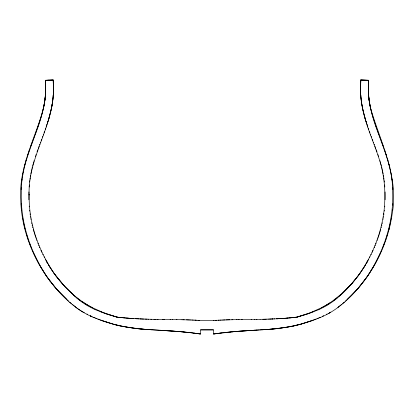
<?xml version="1.0" encoding="UTF-8"?>
<svg xmlns="http://www.w3.org/2000/svg" width="414" height="414" viewBox="0 0 414 414"><rect width="100%" height="100%" fill="white"/><g stroke="black" fill="none" stroke-linecap="round" stroke-linejoin="round"><path stroke-width="0.62" d="M53.137 80.011L45.312 80.373L53.277 80.037L53.39 84.906A79.25 79.25 0 0 1 53.473 87.282A86.086 86.086 0 0 1 53.447 91.458A89.59 89.59 0 0 1 53.339 93.942A92.327 92.327 0 0 1 53.095 97.212A97.14 97.14 0 0 1 52.744 100.447L52.526 102.056A102.641 102.641 0 0 1 52.159 104.442A110.641 110.641 0 0 1 51.74 106.812C45.938 136.899 27.733 164.161 29.13 195.662C28.814 222.898 38.228 249.663 53.308 272.127M368.356 89.041L368.362 88.467A70.442 70.442 0 0 1 368.398 86.935A69.655 69.655 0 0 1 368.517 84.616L368.688 80.373M29.135 194.953L29.14 194.238M360.77 80.042L360.61 84.906A79.25 79.25 0 0 0 360.547 86.464A86.629 86.629 0 0 0 360.516 89.797L360.522 90.061A82.743 82.743 0 0 0 360.775 95.903L361.008 98.372A92.017 92.017 0 0 0 361.412 101.616L361.432 101.746M360.723 80.037L368.558 80.264L368.439 85.129A77.899 77.899 0 0 0 368.388 91.23L368.444 92.741A84.865 84.865 0 0 0 368.584 94.992L368.641 95.743A89.315 89.315 0 0 0 369.034 99.469L369.133 100.209M385.118 199.76L385.087 191.951M45.628 90.676L45.556 92.741A84.865 84.865 0 0 1 45.416 94.992L45.359 95.743A89.315 89.315 0 0 1 44.966 99.469L44.867 100.209M28.913 191.951L28.882 199.76M368.61 80.87L368.439 85.646A73.475 73.475 0 0 0 368.367 87.949L368.377 90.992A78.665 78.665 0 0 0 368.465 93.264L368.507 94.014A83.933 83.933 0 0 0 369.102 99.986A94.656 94.656 0 0 0 369.805 104.411M360.811 81.222L360.687 84.254A72.3 72.3 0 0 0 360.599 85.833A77.956 77.956 0 0 0 360.527 88.399L360.516 89.212A81.713 81.713 0 0 0 360.615 93.414A84.425 84.425 0 0 0 360.775 95.903M21.176 189.426L21.311 187.169M392.798 203.729L392.71 205.23M29.177 186.993L29.353 184.877M384.735 206.84L384.787 206.131M53.189 81.222L53.313 84.254A72.336 72.336 0 0 1 53.432 86.661A77.956 77.956 0 0 1 53.473 88.399L53.484 89.212A81.713 81.713 0 0 1 53.385 93.414A84.425 84.425 0 0 1 53.225 95.903L52.992 98.372A92.022 92.022 0 0 1 52.588 101.616L52.568 101.746M21.549 184.168L21.694 182.672M392.265 210.467L392.343 209.722M384.316 211.062L384.394 210.359M29.642 182.062L29.808 180.654M21.942 180.426L22.128 178.931M297.759 316.922L296.755 317.186L308.689 313.595L318.511 309.755A94.62 94.62 0 0 0 320.389 308.891L325.813 306.06A75.446 75.446 0 0 0 329.849 303.571L331.542 302.422A83.752 83.752 0 0 0 333.762 300.818A92.244 92.244 0 0 0 338.098 297.366C363.456 275.496 380.021 243.732 384.063 210.545C385.874 193.949 384.715 176.928 379.798 160.927C374.147 142.83 365.697 125.571 362.266 106.812A110.641 110.641 0 0 1 361.717 103.65A102.625 102.625 0 0 1 361.474 102.056L361.262 100.447A97.145 97.145 0 0 1 360.832 96.4A92.327 92.327 0 0 1 360.615 93.114A89.59 89.59 0 0 1 360.532 90.63A86.086 86.086 0 0 1 360.547 86.464M383.628 214.048L383.726 213.35M29.994 179.257L30.196 177.854M383.861 214.555L383.959 213.862M22.335 177.446L22.558 175.955M44.805 100.685L43.791 106.388A105.715 105.715 0 0 1 43.31 108.572C35.464 138.359 18.956 166.5 20.71 198.265C20.995 227.245 31.599 255.723 48.573 279.015M30.408 176.462L30.641 175.07M383.426 217.34L383.54 216.646M22.796 174.47L22.92 173.73M391.028 219.379L391.152 218.639M383.059 219.415L383.183 218.727M23.189 172.255L23.329 171.515M30.895 173.683L31.159 172.302M390.619 221.588L390.759 220.853M23.619 170.045L23.769 169.31M31.298 171.613L31.588 170.237M390.179 223.793L390.33 223.058M382.21 223.539L382.365 222.856M389.859 225.252L390.019 224.523M24.09 167.841L24.255 167.111M31.738 169.549L31.894 168.865M50.762 111.304L51.445 108.183A110.755 110.755 0 0 0 51.755 106.61A102.486 102.486 0 0 0 52.666 101.032A90.221 90.221 0 0 0 53.463 91.183L53.468 87.851A79.11 79.11 0 0 0 53.39 85.356L53.204 80.005L45.374 80.3L49.152 80.156M24.426 166.381L24.597 165.652M32.049 168.182L32.214 167.499M381.418 225.77L381.584 225.087M381.734 225.589L381.894 224.905M389.346 227.441L389.522 226.712M50.575 112.075L49.592 115.91M24.778 164.927L24.959 164.203M388.984 228.89L389.17 228.166M337.845 307.55A100.11 100.11 0 0 0 343.154 303.353C369.35 280.651 387.235 248.359 392.156 214.007C399.065 176.814 380.766 143.058 370.69 108.572A105.529 105.529 0 0 1 370.209 106.388L369.195 100.685M32.551 166.138L32.727 165.46M381.216 227.628L381.392 226.95M49.985 114.197L50.948 110.336A113.379 113.379 0 0 0 51.46 107.987A105.824 105.824 0 0 0 52.071 104.825L52.211 104.028A97.031 97.031 0 0 0 52.588 101.616M389.103 229.444L389.295 228.719M42.223 113.136L43.77 106.605A102.926 102.926 0 0 0 44.06 105.146M25.145 163.478L25.337 162.754M32.908 164.782L33.094 164.104M42.031 113.855L41.426 116.013M49.571 115.723L49.783 114.963M380.352 229.832L380.544 229.159M388.208 231.783L388.41 231.064M49.385 116.67L48.288 120.438M33.28 163.427L33.669 162.071M48.774 119.123L48.992 118.368M380.471 230.334L380.663 229.661M49.359 116.484L48.702 118.751M25.937 160.591L26.149 159.871M41.219 116.727L40.122 120.303M380.073 231.69L380.275 231.012M33.87 161.393L34.072 160.71M387.364 234.655L387.582 233.941M48.241 120.251L48.474 119.501M379.659 233.035L379.871 232.363M48.06 121.188L47.113 124.159M386.914 236.089L387.142 235.375M48.008 121.002L47.532 122.487M27.241 156.295L27.469 155.581M379.229 234.386L379.447 233.713M39.894 121.012L39.195 123.144M386.453 237.512L386.686 236.803M27.702 154.872L27.935 154.163M35.371 156.627L35.599 155.943M46.627 125.633L46.87 124.899M378.789 235.732L379.012 235.059M28.173 153.449L28.411 152.74M46.549 125.442L46.798 124.707M38.952 123.858L37.726 127.398M35.832 155.26L36.065 154.577M46.13 127.103L46.378 126.368M378.329 237.072L378.562 236.399M385.734 239.644L385.977 238.935M28.897 151.327L29.14 150.618M45.369 129.292L45.623 128.563M29.394 149.915L29.642 149.206M45.271 129.09L45.53 128.366M377.858 238.412L378.096 237.745M385.232 241.057L385.486 240.353M37.219 128.811L37.472 128.102M37.022 151.84L37.27 151.151M44.593 131.466L44.07 132.904M36.711 130.224L36.965 129.515M37.519 150.463L37.767 149.775M30.921 145.687L31.179 144.983M35.93 132.335L36.194 131.631M38.274 148.398L38.528 147.705M43.279 135.057L43.548 134.343M377.123 240.415L377.371 239.747M31.443 144.279L31.966 142.871M35.143 134.446L35.407 133.743M38.787 147.011L39.045 146.318M42.482 137.194L42.751 136.485M32.23 142.173L32.494 141.469M34.088 137.257L34.616 135.854M39.568 144.931L39.827 144.232M41.685 139.321L41.152 140.729M33.027 140.067L33.291 139.363M40.355 142.835L40.619 142.137M383.923 244.57L384.192 243.872M383.654 245.269L383.1 246.666M375.829 243.748L376.093 243.08M382.536 248.053L382.821 247.36M375.017 245.735L375.291 245.072M374.178 247.717L374.458 247.054M381.071 251.51L381.372 250.822M373.019 250.335L372.124 252.281M380.161 253.565L375.524 262.978M370.887 254.853L371.198 254.212M369.604 257.394L369.93 256.763M368.615 259.278L367.937 260.525M375.167 263.635L374.447 264.95M367.006 261.958L367.353 261.337M367.596 261.146L365.112 265.431M367.844 260.96L367.146 262.191M374.08 265.602L368.61 274.544M366.431 263.423L366.788 262.807M365.345 265.245L365.707 264.639M364.75 266.036L364.004 267.237M364.972 265.85L363.849 267.651M363.627 267.832L360.496 272.531M363.078 268.841L363.466 268.246M362.302 270.021L362.69 269.431M367.57 275.952C384.306 250.868 394.112 220.693 392.596 190.378C392.684 158.49 373.438 131.15 369.122 100.152A90.18 90.18 0 0 1 368.708 96.488A84.472 84.472 0 0 1 368.481 93.492A81.056 81.056 0 0 1 368.388 91.23L368.372 90.676M361.908 270.611L361.106 271.775M368.398 274.994L358.669 287.689M367.353 276.402L366.059 278.239M360.092 273.111L358.436 275.403M359.885 273.514L360.299 272.935M359.471 274.084L358.638 275.227M365.821 278.684L357.686 288.827M358.017 275.967L351.786 283.673M358.214 275.791L351.315 284.206M358.84 287.513L357.194 289.391M351.972 283.466L341.897 293.8M357.851 288.646L351.527 295.43L345.488 301.097M351.507 283.994L342.036 293.485L332.157 301.309A96.772 96.772 0 0 1 330.434 302.484L329.854 302.867A97.859 97.859 0 0 1 328.1 303.99A94.894 94.894 0 0 1 325.73 305.423L325.135 305.77A94.832 94.832 0 0 1 323.929 306.448A93 93 0 0 1 321.487 307.757L309.962 312.87L296.755 317.134M357.354 289.21L348.371 298.318M347.253 299.332L347.812 298.825M340.851 294.737L339.263 296.119M344.35 302.085L342.616 303.529M337.653 297.464L337.11 297.904A98.056 98.056 0 0 1 336.566 298.339M334.921 299.622L335.469 299.198A98.056 98.056 0 0 0 336.018 298.773M339.666 305.858L340.261 305.403M328.411 313.589A78.903 78.903 0 0 0 329.715 312.855A78.908 78.908 0 0 1 328.411 313.589L327.753 313.947A89.191 89.191 0 0 1 324.426 315.644L323.748 315.97A102.449 102.449 0 0 1 321.709 316.907L311.235 321.005L299.912 324.395M318.438 309.527L319.07 309.237M320.353 317.264L318.977 317.864M315.892 310.66L316.534 310.386M317.595 318.449L318.288 318.159M312.642 311.99L313.3 311.732M316.203 319.013L314.806 319.561M311.985 312.249L310.66 312.751M312.042 320.462L312.746 320.193M314.107 319.831L301.283 324.048M310.635 320.979L311.338 320.721M309.998 312.994L305.967 314.407M309.222 321.481L307.09 322.211M305.289 314.635L297.79 316.881M306.376 322.444L304.947 322.904M304.233 323.132L302.075 323.779M300.636 324.198L301.356 323.991M300.559 324.25L294.1 325.865M301.211 324.11L285.939 327.448L268.132 329.42M299.767 324.498L293.366 326.03M292.636 326.191L293.956 325.916M293.226 326.077L291.171 326.496M292.491 326.232L277.841 328.55M291.026 326.532L277.095 328.633M235.188 331.557L213.489 333.974L213.489 329.87L200.536 329.849L200.511 333.994L185.488 332.116M221.055 332.954L213.489 333.994L221.79 332.897M221.806 332.84L224.781 332.499M295.182 317.315L296.75 317.16L289.422 317.895M296.233 317.217L294.659 317.372M294.137 317.45L294.659 317.393L293.614 317.507M224.771 332.525L225.526 332.416M276.35 328.711L277.716 328.535M293.086 317.564L293.614 317.533M226.251 332.395L230.733 331.93M226.996 332.318L231.478 331.862M275.605 328.788L276.971 328.612M293.086 317.59L286.281 318.159M274.86 328.861L276.226 328.69M291.518 317.745L289.945 317.89M274.109 328.928L275.486 328.763M273.364 329.001L274.741 328.835M231.462 331.883L232.953 331.749M289.422 317.916L287.326 318.076M272.619 329.063L273.996 328.902M232.223 331.795L238.169 331.319M273.25 328.97L270.378 329.249M232.989 331.707L234.459 331.598M287.849 318.071L284.708 318.283M272.505 329.032L268.883 329.368M234.479 331.583L236.699 331.417L235.975 331.464M286.281 318.195L286.804 318.154M285.758 318.237L278.425 318.682M270.264 329.213L265.891 329.575L267.278 329.43M238.216 331.293L255.376 330.186M268.081 329.399L268.826 329.347M284.185 318.35L283.14 318.407M268.029 329.378L266.585 329.503M264.396 329.673L265.788 329.528M265.141 329.627L266.533 329.477M281.044 318.532L282.089 318.495M281.567 318.511L282.089 318.475M250.108 330.486L237.47 331.35L248.685 330.605M265.043 329.575L262.9 329.767M263.646 329.72L265.089 329.601M249.394 330.543L259.066 329.942M262.15 329.813L263.547 329.673M281.044 318.557L278.948 318.682M253.135 330.315L250.144 330.496M259.816 329.896L262.052 329.761M262.849 329.741L253.922 330.294M190.559 319.975L200.511 320.436L213.489 320.436L227.628 319.846M213.5 320.436L214.012 320.405M256.168 330.165L256.913 330.124M267.951 319.122L278.425 318.708M215.585 320.317L216.631 320.265M277.38 318.739L277.903 318.723M276.329 318.79L277.38 318.764L276.852 318.775M218.204 320.188L219.249 320.141M274.234 318.915L274.761 318.889M220.3 320.094L220.822 320.074M272.666 318.966L272.143 318.987L273.188 318.956M221.868 320.027L222.39 320.012M271.092 319.028L271.615 319.018M223.441 319.97L223.964 319.955M270.047 319.054L270.57 319.039M224.486 319.934L225.009 319.918M269.524 319.08L270.047 319.075M226.06 319.887L226.582 319.872M268.474 319.127L264.81 319.215M227.105 319.856L232.865 319.727M265.855 319.184L266.383 319.173M228.15 319.825L228.678 319.815M229.201 319.799L229.723 319.789M263.765 319.241L265.333 319.22M262.714 319.266L263.237 319.272M263.237 319.251L264.287 319.246M231.819 319.737L232.342 319.727M262.714 319.282L260.096 319.318M232.865 319.717L239.152 319.613M260.096 319.334L256.432 319.385M254.336 319.417L256.954 319.391M236.534 319.66L237.056 319.649M241.243 319.582L242.293 319.572M251.194 319.458L254.858 319.422M238.624 319.629L251.717 319.463M200.536 329.891L213.464 329.87M163.328 319.479L170.661 319.556M162.283 319.458L164.379 319.479M170.138 319.546L172.757 319.582M162.805 319.473L157.568 319.401M172.234 319.587L181.135 319.717M176.421 319.639L176.944 319.639M158.091 319.391L155.473 319.365M156 319.36L153.904 319.334M181.135 319.727L186.372 319.841M154.427 319.329L151.286 319.282M182.703 319.758L183.231 319.768M183.754 319.784L184.277 319.789M150.763 319.272L151.809 319.277M150.763 319.251L148.667 319.22M148.145 319.204L148.667 319.199M186.372 319.846L191.082 319.991M186.895 319.862L187.418 319.872M148.145 319.184L142.385 319.018L142.908 319.018M187.94 319.893L188.468 319.903M146.049 319.142L147.094 319.158M188.991 319.924L189.514 319.944M144.998 319.101L145.526 319.106M143.43 319.039L143.953 319.054M368.579 80.295L360.796 80.005L360.61 85.356A79.11 79.11 0 0 0 360.532 87.851L360.542 91.183A90.221 90.221 0 0 0 361.231 100.224A102.486 102.486 0 0 0 362.095 105.824A110.755 110.755 0 0 0 362.555 108.183L363.238 111.304M135.575 318.708L142.385 318.997M192.132 320.027L192.655 320.048M140.812 318.956L141.857 318.977M193.7 320.094L194.228 320.115M140.289 318.915L140.812 318.935M360.863 80.011L368.688 80.373M195.796 320.188L195.273 320.162L196.319 320.208M139.239 318.868L138.193 318.816M137.671 318.79L128.242 318.237M197.892 320.291L199.465 320.374M136.097 318.713L136.62 318.739M134.001 318.594L131.911 318.495M151.948 329.761L163.111 330.45M151.151 329.741L179.521 331.583M151.85 329.813L148.962 329.575M160.161 330.253L175.784 331.293M151.1 329.767L148.911 329.601M132.433 318.511L132.956 318.542M163.147 330.439L164.637 330.532M165.352 330.589L172.793 331.081M148.212 329.528L149.604 329.673M131.911 318.464L120.914 317.585M148.859 329.627L146.722 329.43M146.67 329.451L148.108 329.575M145.971 329.378L147.363 329.528M129.815 318.319L130.338 318.356M172.824 331.086L173.569 331.138M146.613 329.477L144.481 329.27M145.919 329.399L143.736 329.213M145.868 329.42L142.245 329.094M173.595 331.148L176.53 331.35L175.81 331.303M128.77 318.242L126.151 318.071M144.429 329.29L128.061 327.448L113.508 324.307M127.196 318.133L127.719 318.175M178.025 331.464L177.28 331.407L178.776 331.521M143.622 329.249L141.495 329.032M178.072 331.495L187.004 332.318M126.151 318.035L124.578 317.916M180.266 331.645L181.011 331.707M178.817 331.557L181.762 331.769M140.75 328.97L142.131 329.13M140.004 328.902L141.381 329.063M124.578 317.895L117.25 317.186L121.437 317.595M181.047 331.749L185.519 332.168M182.522 331.862L184.758 332.069M139.259 328.835L140.636 329.001M123.005 317.75L123.532 317.802M138.514 328.763L139.891 328.928M121.959 317.647L122.482 317.698M137.774 328.69L139.14 328.861M137.029 328.612L138.395 328.788M187.728 332.339L189.229 332.525M137.65 328.711L135.538 328.452M120.386 317.507L118.295 317.279M188.473 332.416L192.194 332.84M136.905 328.633L121.509 326.232M117.25 317.16L117.767 317.217M135.414 328.468L120.044 325.916M192.21 332.897L200.511 333.974L193.69 333.047M121.364 326.191L114.233 324.498M119.9 325.865L112.789 324.11M53.908 273.111L64.765 286.55L75.902 297.366A92.244 92.244 0 0 0 80.787 301.226A83.752 83.752 0 0 0 82.458 302.422L84.151 303.571A75.446 75.446 0 0 0 88.182 306.06L93.611 308.891A94.62 94.62 0 0 0 95.489 309.755L105.989 313.822L117.245 317.134L116.241 316.922M117.245 317.155L114.869 316.555M115.522 316.694L116.205 316.881M114.088 324.395L102.765 321.005L92.291 316.907A102.408 102.408 0 0 1 90.252 315.97L89.574 315.644A89.181 89.181 0 0 1 86.247 313.947L85.589 313.589A78.903 78.903 0 0 1 83.638 312.482A83.281 83.281 0 0 1 79.835 310.107A90.2 90.2 0 0 1 75.55 307.095A100.069 100.069 0 0 1 70.846 303.353C61.789 295.689 53.98 286.638 47.077 277.018M114.838 316.503L108.711 314.635M115.49 316.653L103.376 312.617L92.513 307.757A93 93 0 0 1 90.676 306.784A94.853 94.853 0 0 1 89.465 306.112A88.192 88.192 0 0 1 88.27 305.423A94.894 94.894 0 0 1 85.9 303.99A97.859 97.859 0 0 1 84.145 302.867L83.566 302.484A96.778 96.778 0 0 1 81.843 301.309L79.017 299.265M113.364 324.198L99.893 319.831M111.925 323.779L109.767 323.132M109.053 322.904L107.624 322.444M108.033 314.407L104.002 312.994M106.91 322.211L104.778 321.481M102.662 320.721L103.365 320.979M103.34 312.751L102.015 312.249M101.254 320.193L101.958 320.462M99.194 319.561L97.797 319.013M100.7 311.732L101.358 311.99M95.712 318.159L96.405 318.449M97.466 310.386L98.108 310.66M95.023 317.864L93.647 317.264M94.93 309.237L95.562 309.527M79.017 299.265C70.183 292.626 62.416 284.62 55.786 275.791M79.079 299.622L78.531 299.198A98.056 98.056 0 0 1 77.982 298.773M73.739 305.403L74.334 305.858M76.347 297.464L76.89 297.904A98.056 98.056 0 0 0 77.434 298.339M71.384 303.529L69.65 302.085M74.737 296.119L73.149 294.737M68.512 301.097L58.317 291.068L48.816 279.455M66.188 298.825L66.747 299.332M72.103 293.8L63.627 285.262L55.983 275.967M65.629 298.318L55.16 287.518L46.021 275.615M49.97 281.096L50.425 281.691M55.362 275.227L54.529 274.084M55.145 274.834L55.564 275.403M54.933 274.435L52.092 270.611M53.701 272.935L54.115 273.514M52.49 271.196L52.894 271.775M46.849 276.568C30.139 251.779 20.182 221.956 21.352 191.884C20.809 159.431 40.432 131.621 44.878 100.152A90.185 90.185 0 0 0 45.359 95.743A84.466 84.466 0 0 0 45.556 92.741A81.123 81.123 0 0 0 45.612 91.23A77.894 77.894 0 0 0 45.561 85.129L45.442 80.264M52.304 270.787L50.373 267.832M45.804 275.165L39.92 265.607M51.31 269.431L51.698 270.021M50.534 268.246L50.922 268.841M50.151 267.651L49.028 265.85M49.996 267.237L49.25 266.036M48.293 264.639L48.655 265.245M48.888 265.431L46.404 261.146M47.212 262.807L47.569 263.423M46.854 262.191L46.156 260.96M46.994 261.958L47.341 262.574M39.553 264.95L38.833 263.635M46.063 260.525L45.385 259.278M38.476 262.978L33.839 253.565M44.07 256.763L44.396 257.394M42.802 254.212L43.113 254.853M41.876 252.281L40.981 250.335M32.628 250.822L32.929 251.51M39.542 247.054L39.822 247.717M38.709 245.072L38.983 245.735M31.179 247.36L31.464 248.053M37.907 243.08L38.171 243.748M30.9 246.666L30.346 245.269M29.808 243.872L30.077 244.57M379.384 135.854L379.912 137.257M380.709 139.363L380.973 140.067M372.315 139.321L372.848 140.729M373.381 142.137L373.645 142.835M381.506 141.469L381.77 142.173M374.173 144.232L374.432 144.931M378.593 133.743L378.857 134.446M382.034 142.871L382.557 144.279M371.249 136.485L371.518 137.194M374.955 146.318L375.213 147.011M36.629 239.747L36.877 240.415M382.821 144.983L383.079 145.687M377.806 131.631L378.07 132.335M370.458 134.343L370.721 135.057M375.472 147.705L375.726 148.398M377.035 129.515L377.289 130.224M369.93 132.904L369.407 131.466M376.233 149.775L376.481 150.463M376.528 128.102L376.781 128.811M376.73 151.151L376.978 151.84M368.47 128.366L368.729 129.09M384.358 149.206L384.606 149.915M35.904 237.745L36.142 238.412M28.514 240.353L28.768 241.057M376.274 127.398L375.048 123.858M368.377 128.563L368.631 129.292M384.86 150.618L385.103 151.327M35.438 236.399L35.671 237.072M28.023 238.935L28.266 239.644M377.935 154.577L378.168 155.26M367.622 126.368L367.87 127.103M385.589 152.74L385.827 153.449M367.202 124.707L367.451 125.442M378.401 155.943L378.629 156.627M27.246 237.346L27.484 238.06M374.805 123.144L374.106 121.012M367.13 124.899L367.373 125.633M34.988 235.059L35.211 235.732M386.065 154.158L386.298 154.872M27.314 236.803L27.547 237.512M366.887 124.159L365.94 121.188M386.531 155.581L386.759 156.295M366.468 122.487L365.992 121.002M34.553 233.713L34.771 234.386M373.878 120.303L372.781 116.727M26.858 235.375L27.086 236.089M34.129 232.363L34.341 233.035M365.526 119.501L365.759 120.251M26.424 233.941L26.636 234.655M379.928 160.71L380.13 161.393M365.712 120.438L364.615 116.67M365.298 118.751L364.641 116.484M33.725 231.012L33.927 231.69M387.851 159.871L388.063 160.591M380.331 162.071L380.72 163.427M372.574 116.013L371.969 113.855M365.008 118.368L365.226 119.123M33.337 229.661L33.529 230.334M33.456 229.159L33.648 229.832M25.59 231.064L25.792 231.783M364.216 114.963L364.429 115.723M380.906 164.104L381.092 164.782M364.408 115.91L363.425 112.075M388.663 162.754L388.855 163.473M371.777 113.136L370.23 106.605A102.926 102.926 0 0 1 369.94 105.146M364.015 114.197L363.052 110.336A113.379 113.379 0 0 1 362.379 107.2A105.824 105.824 0 0 1 361.929 104.825L361.789 104.028A97.031 97.031 0 0 1 361.303 100.809M32.608 226.944L32.784 227.628M381.273 165.46L381.449 166.138M389.041 164.203L389.222 164.927M24.83 228.166L25.016 228.89M32.106 224.905L32.266 225.589M24.478 226.712L24.654 227.441M389.403 165.652L389.574 166.381M381.786 167.499L381.951 168.182M389.745 167.111L389.91 167.841M382.106 168.865L382.262 169.549M31.635 222.856L31.79 223.539M23.981 224.523L24.141 225.252M382.412 170.237L382.702 171.613M23.67 223.058L23.821 223.793M390.231 169.31L390.381 170.045M382.841 172.302L383.105 173.683M23.241 220.853L23.381 221.588M390.671 171.515L390.811 172.255M30.817 218.727L30.941 219.415M391.08 173.73L391.204 174.47M383.359 175.07L383.592 176.462M22.848 218.639L22.972 219.379M30.46 216.646L30.574 217.34M391.442 175.955L391.665 177.44M383.804 177.854L384.006 179.257M30.041 213.862L30.139 214.555M391.872 178.931L392.058 180.426M384.192 180.654L384.358 182.062M29.606 210.359L29.684 211.062M21.657 209.722L21.735 210.467M392.306 182.667L392.451 184.168M384.647 184.877L384.823 186.993M29.213 206.131L29.265 206.84M392.689 187.169L392.824 189.426M21.29 205.23L21.202 203.729M45.312 80.373L45.483 84.616A69.614 69.614 0 0 1 45.571 86.164A70.442 70.442 0 0 1 45.623 87.701A71.441 71.441 0 0 1 45.643 89.233A74.044 74.044 0 0 1 45.514 93.787L44.935 99.764A89.636 89.636 0 0 1 44.603 101.984M45.39 80.87L45.561 85.646A73.475 73.475 0 0 1 45.633 87.949L45.623 90.997A78.665 78.665 0 0 1 45.535 93.264L45.493 94.014A83.933 83.933 0 0 1 44.997 99.246A94.656 94.656 0 0 1 44.194 104.411M45.643 89.041L45.638 88.467A70.396 70.396 0 0 0 45.571 86.164M338.45 307.09A87.007 87.007 0 0 1 329.72 312.865M92.291 316.907A102.449 102.449 0 0 1 90.252 315.97M80.751 300.864A95.598 95.598 0 0 1 79.633 300.041M81.874 301.666A88.41 88.41 0 0 1 81.31 301.268M87.639 305.397A82.505 82.505 0 0 1 87.054 305.051M86.469 304.694A82.505 82.505 0 0 1 85.884 304.331M328.116 304.331A82.505 82.505 0 0 1 327.531 304.694M326.946 305.051A82.505 82.505 0 0 1 326.361 305.397M332.69 301.268A91.634 91.634 0 0 1 332.126 301.666M334.367 300.041A93.999 93.999 0 0 1 333.249 300.864M341.446 304.476A105.886 105.886 0 0 1 340.857 304.942M339.066 306.313A103.428 103.428 0 0 1 338.461 306.758M330.346 312.146A90.159 90.159 0 0 1 329.699 312.523M327.086 313.983A90.159 90.159 0 0 1 326.423 314.335M323.748 315.685A100.53 100.53 0 0 1 322.397 316.332M91.603 316.332A100.53 100.53 0 0 1 90.252 315.685M87.577 314.335A90.159 90.159 0 0 1 86.914 313.983M84.301 312.523A90.159 90.159 0 0 1 83.654 312.146M75.539 306.758A101.828 101.828 0 0 1 74.934 306.313M73.143 304.942A105.886 105.886 0 0 1 72.553 304.476M368.362 88.467A71.441 71.441 0 0 0 368.356 89.998A74.044 74.044 0 0 0 368.486 93.787L369.065 99.764A89.636 89.636 0 0 0 369.397 101.984M370.69 108.572A105.715 105.715 0 0 1 370.209 106.388A97.921 97.921 0 0 1 369.645 103.459M53.39 84.906A79.317 79.317 0 0 1 53.473 87.282A86.588 86.588 0 0 1 53.484 89.797L53.478 90.061A82.728 82.728 0 0 1 53.225 95.903M52.159 104.442A110.59 110.59 0 0 1 51.74 106.812M83.566 302.484A96.736 96.736 0 0 1 81.843 301.309M84.145 302.867A95.199 95.199 0 0 0 88.265 305.423L88.865 305.77A94.832 94.832 0 0 0 90.676 306.784A92.969 92.969 0 0 0 92.513 307.757M321.487 307.757A92.995 92.995 0 0 0 323.929 306.448A91.53 91.53 0 0 0 326.33 305.071A95.194 95.194 0 0 0 329.854 302.872M83.638 312.487A87.007 87.007 0 0 1 75.55 307.09M43.31 108.572A105.43 105.43 0 0 0 43.941 105.658A99.169 99.169 0 0 0 44.355 103.459"/></g></svg>
